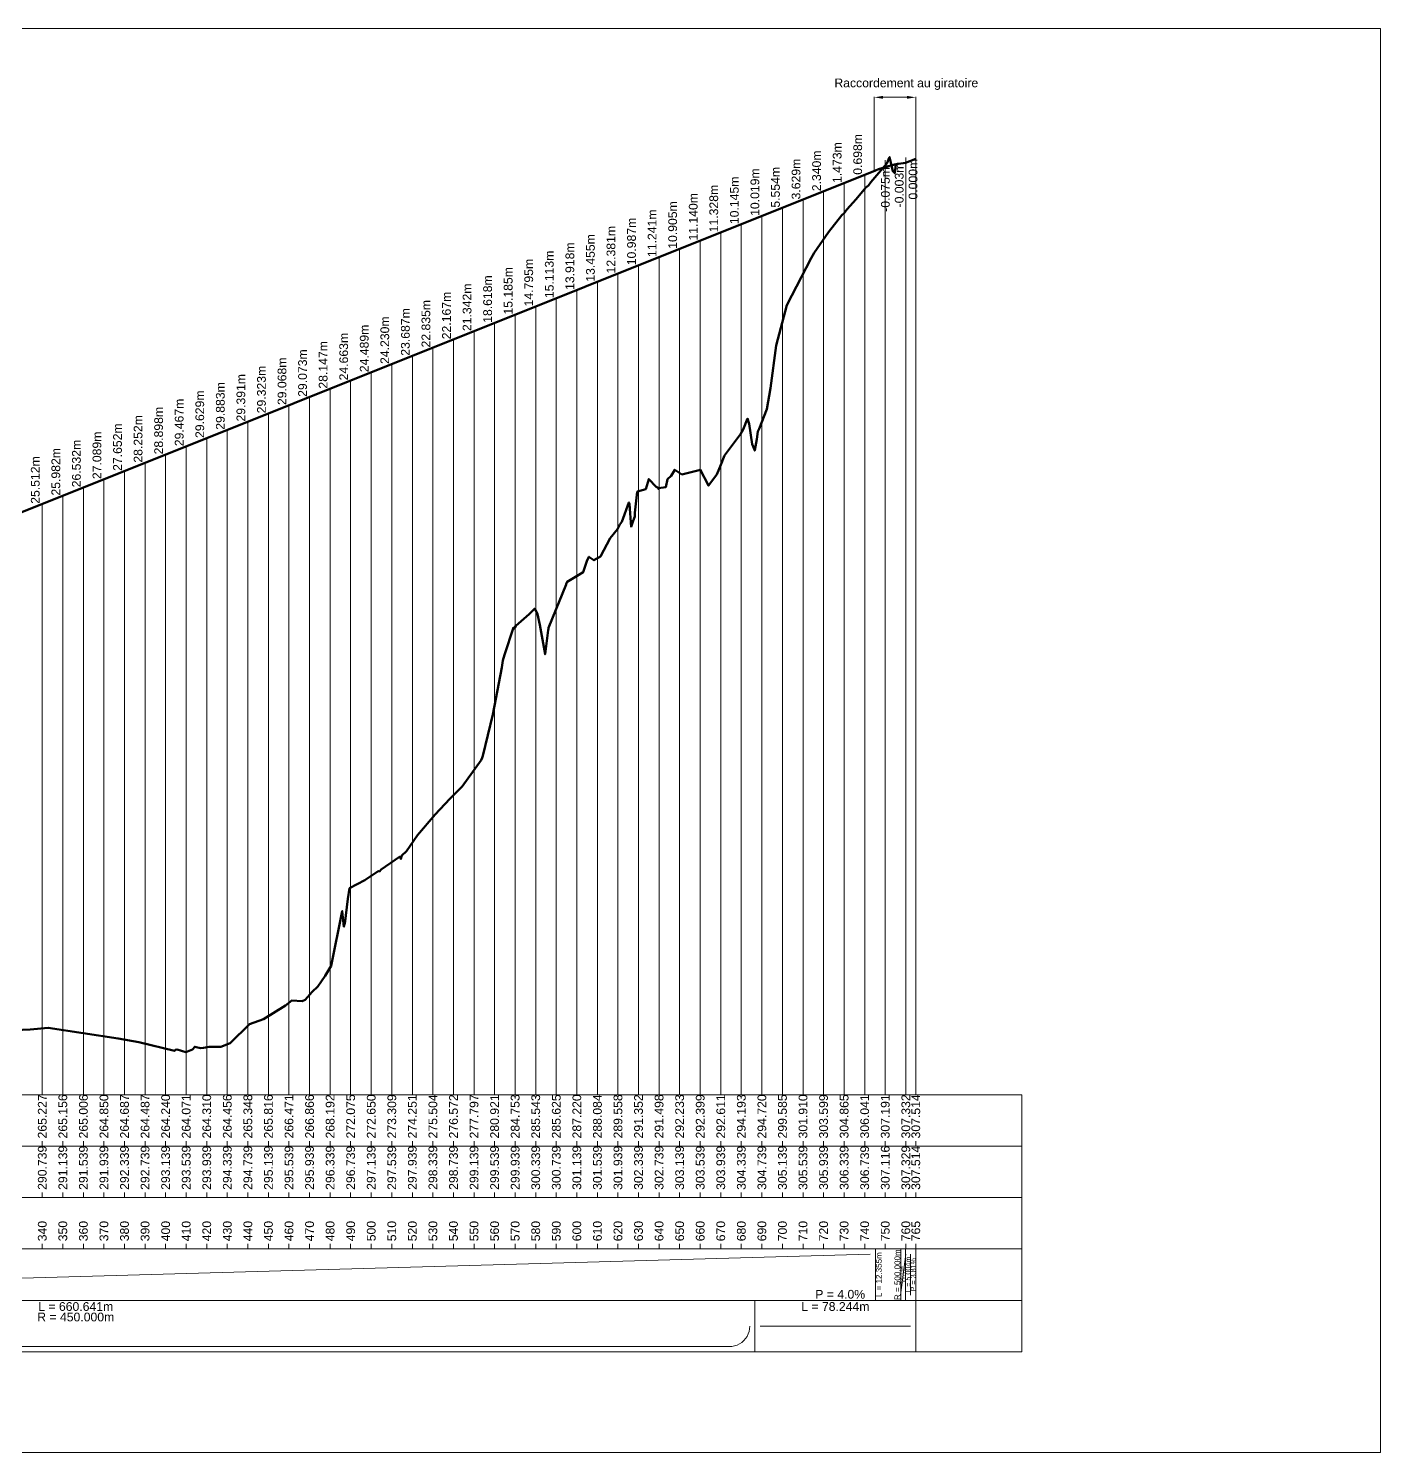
# Model space of a CAD drawing. Extents: x -1791 to 2983, y -138 to 554.
# Drawn here: x -1174 to -516, y -138 to 554 of the extents above; entities that cross this region are included whole.
import ezdxf
from ezdxf.enums import TextEntityAlignment as Align

# ---------------------------------------------------------------- set-up
doc = ezdxf.new("R2010")
doc.units = 0
doc.header["$PDSIZE"] = -0.00032
doc.layers.get('0').update_dxf_attribs({"lineweight": 0})
for name, color, linetype, lineweight in [('Route - Route de la corniche 1 - PL - Cotation', 7, 'Continuous', 0), ('Route - Route de la corniche 1 - PL - Projet Linéaire', 7, 'Continuous', 0), ('Route - Route de la corniche 1 - PL - Terrain', 3, 'Continuous', 0)]:
    doc.layers.add(name, color=color, linetype=linetype, lineweight=lineweight)
doc.styles.add('CoteTitre', font='arial.ttf', dxfattribs={"height": 0.0017})
doc.styles.add('CoteTitreA', font='arial.ttf', dxfattribs={"height": 0.0017})
doc.styles.add('CoteVert', font='arial.ttf', dxfattribs={"height": 0.0017})
doc.styles.add('CoteVertA', font='arial.ttf', dxfattribs={"height": 0.0017})
doc.styles.add('CoteVertB', font='arial.ttf', dxfattribs={"height": 0.0017})
doc.styles.get("Standard").update_dxf_attribs({"font": 'arial.ttf'})
doc.dimstyles.get("Standard").update_dxf_attribs({"dimtxt": 0.18, "dimasz": 0.18, "dimexe": 0.18, "dimexo": 0.0625, "dimgap": 0.09, "dimtad": 0, "dimtih": 1, "dimtoh": 1, "dimdec": 4, "dimzin": 0, "dimdsep": 46, "dimtxsty": 'Standard', "dimcen": 0.09, "dimadec": 0, "dimazin": 0, "dimtfac": 1, "dimtdec": 4, "dimtofl": 0, "dimtmove": 0, "dimatfit": 3, "dimfxl": 1, "dimtolj": 1, "dimtzin": 0, "dimarcsym": 0})

# ---------------------------------------------------------------- blocks, each defined once
blk = doc.blocks.new('*D4')
at = {"transparency": 16777216}
for p, q in [((-762.21, 484.86), (-762.21, 520.76)), ((-757.96, 520.58), (-746.29, 520.58)), ((-742.04, 490.75), (-742.04, 520.76))]:
    blk.add_line(p, q, dxfattribs=at)
for points in [[(-757.96, 521.29), (-757.96, 519.87), (-762.21, 520.58)], [(-746.29, 521.29), (-746.29, 519.87), (-742.04, 520.58)]]:
    blk.add_solid(points, dxfattribs=at)
at = {"layer": 'Defpoints', "color": 0, "transparency": 16777216}
for p in [(-742.04, 520.58), (-762.21, 484.8), (-742.04, 490.68)]:
    blk.add_point(p, dxfattribs=at)
at = {"transparency": 16777216, "insert": (-746.65, 526.95), "char_height": 4.25, "attachment_point": 5}
blk.add_mtext('\\A1;Raccordement au giratoire', dxfattribs=at)

msp = doc.modelspace()

# ---------------------------------------------------------------- linework, layer by layer
msp.add_lwpolyline([(-1791.00439, 554.05997), (-516.00439, 554.05997), (-516.00439, -138.44003), (-1791.00439, -138.44003)], close=True)
at = {"layer": 'Route - Route de la corniche 1 - PL - Cotation', "color": 7, "linetype": 'Continuous'}
for p, q in [((-742.03783, 35.53878), (-742.03783, 493.18262)), ((-756.89052, 35.53878), (-756.89052, 489.94948)), ((-746.89052, 35.53878), (-746.89052, 491.35734)), ((-776.89052, 35.53878), (-776.89052, 478.92523)), ((-766.89052, 35.53878), (-766.89052, 482.92523)), ((-796.89052, 35.53878), (-796.89052, 470.92523)), ((-786.89052, 35.53878), (-786.89052, 474.92523)), ((-806.89052, 35.53878), (-806.89052, 466.92523)), ((-826.89052, 35.53878), (-826.89052, 458.92523)), ((-816.89052, 35.53878), (-816.89052, 462.92523)), ((-846.89052, 35.53878), (-846.89052, 450.92523)), ((-836.89052, 35.53878), (-836.89052, 454.92523)), ((-856.89052, 35.53878), (-856.89052, 446.92523)), ((-876.89052, 35.53878), (-876.89052, 438.92523)), ((-866.89052, 35.53878), (-866.89052, 442.92523)), ((-896.89052, 35.53878), (-896.89052, 430.92523)), ((-886.89052, 35.53878), (-886.89052, 434.92523)), ((-916.89052, 35.53878), (-916.89052, 422.92523)), ((-906.89052, 35.53878), (-906.89052, 426.92523)), ((-926.89052, 35.53878), (-926.89052, 418.92523)), ((-946.89052, 35.53878), (-946.89052, 410.92523)), ((-936.89052, 35.53878), (-936.89052, 414.92523)), ((-966.89052, 35.53878), (-966.89052, 402.92523)), ((-956.89052, 35.53878), (-956.89052, 406.92523)), ((-986.89052, 35.53878), (-986.89052, 394.92523)), ((-976.89052, 35.53878), (-976.89052, 398.92523)), ((-996.89052, 35.53878), (-996.89052, 390.92523)), ((-1016.89052, 35.53878), (-1016.89052, 382.92523)), ((-1006.89052, 35.53878), (-1006.89052, 386.92523)), ((-1036.89052, 35.53878), (-1036.89052, 374.92523)), ((-1026.89052, 35.53878), (-1026.89052, 378.92523)), ((-1046.89052, 35.53878), (-1046.89052, 370.92523)), ((-1066.89052, 35.53878), (-1066.89052, 362.92523)), ((-1056.89052, 35.53878), (-1056.89052, 366.92523)), ((-1086.89052, 35.53878), (-1086.89052, 354.92523)), ((-1076.89052, 35.53878), (-1076.89052, 358.92523)), ((-1106.89052, 35.53878), (-1106.89052, 346.92523)), ((-1096.89052, 35.53878), (-1096.89052, 350.92523)), ((-1116.89052, 35.53878), (-1116.89052, 342.92523)), ((-1136.89052, 35.53878), (-1136.89052, 334.92523)), ((-1126.89052, 35.53878), (-1126.89052, 338.92523)), ((-1156.89052, 35.53878), (-1156.89052, 326.92523)), ((-1146.89052, 35.53878), (-1146.89052, 330.92523)), ((-1166.89052, 35.53878), (-1166.89052, 322.92523)), ((-690.41168, 35.53878), (-1657.07836, 35.53878)), ((-690.41168, -89.46122), (-690.41168, 35.53878)), ((-690.41168, 10.53878), (-1657.07836, 10.53878)), ((-690.41168, -14.46122), (-1657.07836, -14.46122)), ((-690.41168, -39.46122), (-1657.07836, -39.46122)), ((-1166.89052, -36.96122), (-1166.89052, -39.46122)), ((-1156.89052, -36.96122), (-1156.89052, -39.46122)), ((-1146.89052, -36.96122), (-1146.89052, -39.46122)), ((-1136.89052, -36.96122), (-1136.89052, -39.46122)), ((-1126.89052, -36.96122), (-1126.89052, -39.46122)), ((-1116.89052, -36.96122), (-1116.89052, -39.46122)), ((-1106.89052, -36.96122), (-1106.89052, -39.46122)), ((-1096.89052, -36.96122), (-1096.89052, -39.46122)), ((-1086.89052, -36.96122), (-1086.89052, -39.46122)), ((-1076.89052, -36.96122), (-1076.89052, -39.46122)), ((-1066.89052, -36.96122), (-1066.89052, -39.46122)), ((-1056.89052, -36.96122), (-1056.89052, -39.46122)), ((-1046.89052, -36.96122), (-1046.89052, -39.46122)), ((-1036.89052, -36.96122), (-1036.89052, -39.46122)), ((-1026.89052, -36.96122), (-1026.89052, -39.46122)), ((-1016.89052, -36.96122), (-1016.89052, -39.46122)), ((-1006.89052, -36.96122), (-1006.89052, -39.46122)), ((-996.89052, -36.96122), (-996.89052, -39.46122)), ((-986.89052, -36.96122), (-986.89052, -39.46122)), ((-976.89052, -36.96122), (-976.89052, -39.46122)), ((-966.89052, -36.96122), (-966.89052, -39.46122)), ((-956.89052, -36.96122), (-956.89052, -39.46122)), ((-946.89052, -36.96122), (-946.89052, -39.46122)), ((-936.89052, -36.96122), (-936.89052, -39.46122)), ((-926.89052, -36.96122), (-926.89052, -39.46122)), ((-916.89052, -36.96122), (-916.89052, -39.46122)), ((-906.89052, -36.96122), (-906.89052, -39.46122)), ((-896.89052, -36.96122), (-896.89052, -39.46122)), ((-886.89052, -36.96122), (-886.89052, -39.46122)), ((-876.89052, -36.96122), (-876.89052, -39.46122)), ((-866.89052, -36.96122), (-866.89052, -39.46122)), ((-856.89052, -36.96122), (-856.89052, -39.46122)), ((-846.89052, -36.96122), (-846.89052, -39.46122)), ((-836.89052, -36.96122), (-836.89052, -39.46122)), ((-826.89052, -36.96122), (-826.89052, -39.46122)), ((-816.89052, -36.96122), (-816.89052, -39.46122)), ((-806.89052, -36.96122), (-806.89052, -39.46122)), ((-796.89052, -36.96122), (-796.89052, -39.46122)), ((-786.89052, -36.96122), (-786.89052, -39.46122)), ((-776.89052, -36.96122), (-776.89052, -39.46122)), ((-766.89052, -36.96122), (-766.89052, -39.46122)), ((-761.66647, -39.46122), (-761.66647, -64.46122)), ((-756.89052, -36.96122), (-756.89052, -39.46122)), ((-749.31627, -39.46122), (-749.31627, -64.46122)), ((-747.03818, -39.46122), (-747.03818, -64.46122)), ((-746.89052, -36.96122), (-746.89052, -39.46122)), ((-742.03783, -36.96122), (-742.03783, -89.46122)), ((-1466.21816, -61.96122), (-764.16647, -41.96122)), ((-749.53818, -61.96122), (-746.81627, -41.96122)), ((-744.53818, -61.96122), (-744.53783, -41.96122)), ((-690.41168, -64.46122), (-1657.07836, -64.46122)), ((-820.28228, -64.46122), (-820.28228, -89.46122)), ((-824.84875, -83.04884), (-825.71121, -84.03229)), ((-824.12203, -81.96122), (-824.84875, -83.04884)), ((-823.54349, -80.78806), (-824.12203, -81.96122)), ((-823.12302, -79.54941), (-823.54349, -80.78806)), ((-822.86783, -78.26648), (-823.12302, -79.54941)), ((-822.78228, -76.96122), (-822.86783, -78.26648)), ((-744.53783, -76.96122), (-817.78228, -76.96122)), ((-690.41168, -89.46122), (-1657.07836, -89.46122)), ((-1468.42378, -86.96122), (-832.78228, -86.96122)), ((-831.47702, -86.87567), (-832.78228, -86.96122)), ((-830.19409, -86.62048), (-831.47702, -86.87567)), ((-828.95545, -86.20002), (-830.19409, -86.62048)), ((-827.78228, -85.62148), (-828.95545, -86.20002)), ((-826.69467, -84.89476), (-827.78228, -85.62148)), ((-825.71121, -84.03229), (-826.69467, -84.89476))]:
    msp.add_line(p, q, dxfattribs=at)
at = {"layer": 'Route - Route de la corniche 1 - PL - Cotation', "color": 114, "linetype": 'Continuous'}
for p, q in [((-1166.89052, 13.03878), (-1166.89052, 10.53878)), ((-1156.89052, 13.03878), (-1156.89052, 10.53878)), ((-1146.89052, 13.03878), (-1146.89052, 10.53878)), ((-1136.89052, 13.03878), (-1136.89052, 10.53878)), ((-1126.89052, 13.03878), (-1126.89052, 10.53878)), ((-1116.89052, 13.03878), (-1116.89052, 10.53878)), ((-1106.89052, 13.03878), (-1106.89052, 10.53878)), ((-1096.89052, 13.03878), (-1096.89052, 10.53878)), ((-1086.89052, 13.03878), (-1086.89052, 10.53878)), ((-1076.89052, 13.03878), (-1076.89052, 10.53878)), ((-1066.89052, 13.03878), (-1066.89052, 10.53878)), ((-1056.89052, 13.03878), (-1056.89052, 10.53878)), ((-1046.89052, 13.03878), (-1046.89052, 10.53878)), ((-1036.89052, 13.03878), (-1036.89052, 10.53878)), ((-1026.89052, 13.03878), (-1026.89052, 10.53878)), ((-1016.89052, 13.03878), (-1016.89052, 10.53878)), ((-1006.89052, 13.03878), (-1006.89052, 10.53878)), ((-996.89052, 13.03878), (-996.89052, 10.53878)), ((-986.89052, 13.03878), (-986.89052, 10.53878)), ((-976.89052, 13.03878), (-976.89052, 10.53878)), ((-966.89052, 13.03878), (-966.89052, 10.53878)), ((-956.89052, 13.03878), (-956.89052, 10.53878)), ((-946.89052, 13.03878), (-946.89052, 10.53878)), ((-936.89052, 13.03878), (-936.89052, 10.53878)), ((-926.89052, 13.03878), (-926.89052, 10.53878)), ((-916.89052, 13.03878), (-916.89052, 10.53878)), ((-906.89052, 13.03878), (-906.89052, 10.53878)), ((-896.89052, 13.03878), (-896.89052, 10.53878)), ((-886.89052, 13.03878), (-886.89052, 10.53878)), ((-876.89052, 13.03878), (-876.89052, 10.53878)), ((-866.89052, 13.03878), (-866.89052, 10.53878)), ((-856.89052, 13.03878), (-856.89052, 10.53878)), ((-846.89052, 13.03878), (-846.89052, 10.53878)), ((-836.89052, 13.03878), (-836.89052, 10.53878)), ((-826.89052, 13.03878), (-826.89052, 10.53878)), ((-816.89052, 13.03878), (-816.89052, 10.53878)), ((-806.89052, 13.03878), (-806.89052, 10.53878)), ((-796.89052, 13.03878), (-796.89052, 10.53878)), ((-786.89052, 13.03878), (-786.89052, 10.53878)), ((-776.89052, 13.03878), (-776.89052, 10.53878)), ((-766.89052, 13.03878), (-766.89052, 10.53878)), ((-756.89052, 13.03878), (-756.89052, 10.53878)), ((-746.89052, 13.03878), (-746.89052, 10.53878)), ((-742.03783, 13.03878), (-742.03783, 10.53878))]:
    msp.add_line(p, q, dxfattribs=at)
at = {"layer": 'Route - Route de la corniche 1 - PL - Cotation', "linetype": 'Continuous'}
for p, q in [((-1166.89052, -11.96122), (-1166.89052, -14.46122)), ((-1156.89052, -11.96122), (-1156.89052, -14.46122)), ((-1146.89052, -11.96122), (-1146.89052, -14.46122)), ((-1136.89052, -11.96122), (-1136.89052, -14.46122)), ((-1126.89052, -11.96122), (-1126.89052, -14.46122)), ((-1116.89052, -11.96122), (-1116.89052, -14.46122)), ((-1106.89052, -11.96122), (-1106.89052, -14.46122)), ((-1096.89052, -11.96122), (-1096.89052, -14.46122)), ((-1086.89052, -11.96122), (-1086.89052, -14.46122)), ((-1076.89052, -11.96122), (-1076.89052, -14.46122)), ((-1066.89052, -11.96122), (-1066.89052, -14.46122)), ((-1056.89052, -11.96122), (-1056.89052, -14.46122)), ((-1046.89052, -11.96122), (-1046.89052, -14.46122)), ((-1036.89052, -11.96122), (-1036.89052, -14.46122)), ((-1026.89052, -11.96122), (-1026.89052, -14.46122)), ((-1016.89052, -11.96122), (-1016.89052, -14.46122)), ((-1006.89052, -11.96122), (-1006.89052, -14.46122)), ((-996.89052, -11.96122), (-996.89052, -14.46122)), ((-986.89052, -11.96122), (-986.89052, -14.46122)), ((-976.89052, -11.96122), (-976.89052, -14.46122)), ((-966.89052, -11.96122), (-966.89052, -14.46122)), ((-956.89052, -11.96122), (-956.89052, -14.46122)), ((-946.89052, -11.96122), (-946.89052, -14.46122)), ((-936.89052, -11.96122), (-936.89052, -14.46122)), ((-926.89052, -11.96122), (-926.89052, -14.46122)), ((-916.89052, -11.96122), (-916.89052, -14.46122)), ((-906.89052, -11.96122), (-906.89052, -14.46122)), ((-896.89052, -11.96122), (-896.89052, -14.46122)), ((-886.89052, -11.96122), (-886.89052, -14.46122)), ((-876.89052, -11.96122), (-876.89052, -14.46122)), ((-866.89052, -11.96122), (-866.89052, -14.46122)), ((-856.89052, -11.96122), (-856.89052, -14.46122)), ((-846.89052, -11.96122), (-846.89052, -14.46122)), ((-836.89052, -11.96122), (-836.89052, -14.46122)), ((-826.89052, -11.96122), (-826.89052, -14.46122)), ((-816.89052, -11.96122), (-816.89052, -14.46122)), ((-806.89052, -11.96122), (-806.89052, -14.46122)), ((-796.89052, -11.96122), (-796.89052, -14.46122)), ((-786.89052, -11.96122), (-786.89052, -14.46122)), ((-776.89052, -11.96122), (-776.89052, -14.46122)), ((-766.89052, -11.96122), (-766.89052, -14.46122)), ((-756.89052, -11.96122), (-756.89052, -14.46122)), ((-746.89052, -11.96122), (-746.89052, -14.46122)), ((-742.03783, -11.96122), (-742.03783, -14.46122))]:
    msp.add_line(p, q, dxfattribs=at)
at = {"layer": 'Route - Route de la corniche 1 - PL - Projet Linéaire', "color": 1, "linetype": 'Continuous', "lineweight": 53, "flags": 128}
msp.add_lwpolyline([(-1468.71815, 202.19417), (-761.66647, 485.01485)], dxfattribs=at)
at = {"layer": 'Route - Route de la corniche 1 - PL - Projet Linéaire', "color": 1, "linetype": 'Continuous', "lineweight": 53}
msp.add_lwpolyline([(-749.31627, 488.42726), (-747.03817, 488.77512), (-742.03783, 490.68262)], dxfattribs=at)
msp.add_ellipse((-741.68245, -4510.98995), major_axis=(0, -5000), ratio=0.099999996, start_param=3.156860892, end_param=3.181571344, dxfattribs=at)
at = {"layer": 'Route - Route de la corniche 1 - PL - Terrain', "color": 114, "linetype": 'Continuous', "lineweight": 53, "flags": 128}
for points in [[(-1026.43765, 98.24853), (-1020.98145, 124.87739), (-1020.16406, 117.20503), (-1019.82248, 118.94637), (-1019.68406, 118.61421), (-1018.20833, 130.85515), (-1017.42144, 136.01826), (-1010.05619, 139.92323), (-1003.50524, 144.30932), (-1002.92183, 144.14363), (-1002.11742, 145.03056), (-993.12455, 151.24713), (-992.47693, 150.20538), (-992.04863, 151.86607), (-989.71854, 153.98321), (-984.33728, 161.76024), (-975.81127, 171.82337), (-968.67691, 179.37097), (-962.73628, 185.48246), (-953.49549, 198.23093), (-952.88224, 199.41553), (-952.6662, 200.31651), (-947.71669, 220.3878), (-943.35372, 243.28455), (-942.83028, 246.78675), (-942.08434, 249.40536), (-937.719, 262.72776), (-937.54135, 261.99812), (-936.58225, 263.5846), (-930.15138, 269.26039), (-927.34679, 271.92459), (-926.04721, 269.22497), (-924.96231, 263.99549), (-922.31243, 249.74147), (-920.80686, 261.48013), (-920.75081, 262.05263), (-920.65689, 262.63981), (-912.03068, 283.65318), (-911.8615, 284.4437), (-911.65783, 285.03525), (-905.89457, 288.35017), (-903.79901, 289.66115), (-902.07379, 295.00533), (-900.98089, 297.14873), (-898.57226, 295.49112), (-895.354, 297.21046), (-890.71184, 306.12571), (-887.14429, 310.64019), (-885.91837, 312.89746), (-885.05259, 314.0963), (-881.55594, 323.61896), (-881.19461, 322.75273), (-880.54291, 311.71937), (-879.43992, 314.62234), (-878.76264, 316.72036), (-878.6038, 318.51056), (-877.48271, 328.70906), (-877.35714, 328.94923), (-873.37659, 329.9943), (-871.95083, 334.94184), (-868.24664, 331.2231), (-867.32012, 330.65845), (-867.2338, 330.16099), (-867.1012, 330.49343), (-863.61334, 330.97957), (-862.74616, 334.84817), (-860.99755, 336.51545), (-859.28951, 339.49686), (-855.82143, 337.17456), (-847.3123, 339.33586), (-846.94076, 339.62399), (-842.92202, 331.7764), (-838.83161, 337.13338), (-836.81495, 341.82708), (-835.02113, 346.38244), (-827.32873, 356.74304), (-825.93508, 359.06544), (-823.80689, 364.33237), (-823.06065, 361.7525), (-821.6086, 351.98056), (-820.33273, 348.80342), (-820.28228, 349.07452), (-819.2941, 354.40431), (-818.93527, 358.06211), (-818.15926, 359.40859), (-814.50774, 368.98038), (-812.7684, 379.21646), (-809.9537, 399.88778), (-804.69197, 419.49654), (-792.9373, 442.30919), (-791.37971, 445.01053), (-784.43695, 455.08659), (-778.03752, 463.24164), (-776.85308, 464.22316), (-775.6057, 466.05518), (-770.98929, 471.00144), (-766.30192, 476.6596), (-765.02116, 477.6655), (-763.8461, 479.28857), (-756.10239, 488.37778), (-754.75946, 491.53017), (-753.26998, 484.65887), (-752.27602, 483.6431), (-751.66311, 488.01404), (-751.59436, 488.07941), (-747.03817, 488.77512), (-742.03783, 490.68262)], [(-1184.13451, 66.79908), (-1172.71954, 67.29127), (-1163.98316, 68.1273), (-1129.91339, 62.90562), (-1119.92529, 61.12846), (-1102.57838, 56.8451), (-1102.09785, 57.31449), (-1101.22591, 57.48517), (-1097.09535, 56.17202), (-1093.81659, 57.48565), (-1092.70511, 58.9212), (-1089.96099, 58.18739), (-1088.53412, 58.291), (-1085.68038, 58.80169), (-1079.97289, 58.89815), (-1075.47999, 60.65068), (-1066.1038, 69.79018), (-1059.33838, 72.21569), (-1048.58172, 78.9102), (-1045.53783, 81.32191), (-1040.47617, 81.1276), (-1039.07596, 81.77174), (-1035.67561, 85.54946), (-1032.88613, 88.20571), (-1029.22145, 93.3953), (-1026.43765, 98.24853)]]:
    msp.add_lwpolyline(points, dxfattribs=at)

# ---------------------------------------------------------------- texts
at = {"layer": 'Route - Route de la corniche 1 - PL - Cotation', "color": 7, "style": 'CoteVertB'}
for s, p in [('0.698m', (-766.89052, 482.92523)), ('2.340m', (-786.89052, 474.92523)), ('1.473m', (-776.89052, 478.92523)), ('10.019m', (-816.89052, 462.92523)), ('5.554m', (-806.89052, 466.92523)), ('3.629m', (-796.89052, 470.92523)), ('10.145m', (-826.89052, 458.92523)), ('11.140m', (-846.89052, 450.92523)), ('11.328m', (-836.89052, 454.92523)), ('11.241m', (-866.89052, 442.92523)), ('10.905m', (-856.89052, 446.92523)), ('12.381m', (-886.89052, 434.92523)), ('10.987m', (-876.89052, 438.92523)), ('13.455m', (-896.89052, 430.92523)), ('15.113m', (-916.89052, 422.92523)), ('13.918m', (-906.89052, 426.92523)), ('15.185m', (-936.89052, 414.92523)), ('14.795m', (-926.89052, 418.92523)), ('21.342m', (-956.89052, 406.92523)), ('18.618m', (-946.89052, 410.92523)), ('22.167m', (-966.89052, 402.92523)), ('23.687m', (-986.89052, 394.92523)), ('22.835m', (-976.89052, 398.92523)), ('24.489m', (-1006.89052, 386.92523)), ('24.230m', (-996.89052, 390.92523)), ('24.663m', (-1016.89052, 382.92523)), ('29.073m', (-1036.89052, 374.92523)), ('28.147m', (-1026.89052, 378.92523)), ('29.323m', (-1056.89052, 366.92523)), ('29.068m', (-1046.89052, 370.92523)), ('29.883m', (-1076.89052, 358.92523)), ('29.391m', (-1066.89052, 362.92523)), ('29.629m', (-1086.89052, 354.92523)), ('28.898m', (-1106.89052, 346.92523)), ('29.467m', (-1096.89052, 350.92523)), ('27.652m', (-1126.89052, 338.92523)), ('28.252m', (-1116.89052, 342.92523)), ('26.532m', (-1146.89052, 330.92523)), ('27.089m', (-1136.89052, 334.92523)), ('25.982m', (-1156.89052, 326.92523)), ('25.512m', (-1166.89052, 322.92523))]:
    msp.add_text(s, height=4.25, rotation=90, dxfattribs=at).set_placement(p, align=Align.BOTTOM_LEFT)
for s, p in [('-0.075m', (-753.43218, 486.69667)), ('-0.003m', (-746.70301, 488.83145)), ('0.000m', (-739.97385, 490.68262))]:
    msp.add_text(s, height=4.25, rotation=90, dxfattribs=at).set_placement(p, align=Align.BOTTOM_RIGHT)
at = {"layer": 'Route - Route de la corniche 1 - PL - Cotation', "color": 114, "style": 'CoteVert'}
for s, p in [('265.227', (-1166.89052, 14.28878)), ('265.156', (-1156.89052, 14.28878)), ('265.006', (-1146.89052, 14.28878)), ('264.850', (-1136.89052, 14.28878)), ('264.687', (-1126.89052, 14.28878)), ('264.487', (-1116.89052, 14.28878)), ('264.240', (-1106.89052, 14.28878)), ('264.071', (-1096.89052, 14.28878)), ('264.310', (-1086.89052, 14.28878)), ('264.456', (-1076.89052, 14.28878)), ('265.348', (-1066.89052, 14.28878)), ('265.816', (-1056.89052, 14.28878)), ('266.471', (-1046.89052, 14.28878)), ('266.866', (-1036.89052, 14.28878)), ('268.192', (-1026.89052, 14.28878)), ('272.075', (-1016.89052, 14.28878)), ('272.650', (-1006.89052, 14.28878)), ('273.309', (-996.89052, 14.28878)), ('274.251', (-986.89052, 14.28878)), ('275.504', (-976.89052, 14.28878)), ('276.572', (-966.89052, 14.28878)), ('277.797', (-956.89052, 14.28878)), ('280.921', (-946.89052, 14.28878)), ('284.753', (-936.89052, 14.28878)), ('285.543', (-926.89052, 14.28878)), ('285.625', (-916.89052, 14.28878)), ('287.220', (-906.89052, 14.28878)), ('288.084', (-896.89052, 14.28878)), ('289.558', (-886.89052, 14.28878)), ('291.352', (-876.89052, 14.28878)), ('291.498', (-866.89052, 14.28878)), ('292.233', (-856.89052, 14.28878)), ('292.399', (-846.89052, 14.28878)), ('292.611', (-836.89052, 14.28878)), ('294.193', (-826.89052, 14.28878)), ('294.720', (-816.89052, 14.28878)), ('299.585', (-806.89052, 14.28878)), ('301.910', (-796.89052, 14.28878)), ('303.599', (-786.89052, 14.28878)), ('304.865', (-776.89052, 14.28878)), ('306.041', (-766.89052, 14.28878)), ('307.191', (-756.89052, 14.28878)), ('307.332', (-746.89052, 14.28878)), ('307.514', (-742.03783, 14.28878))]:
    msp.add_text(s, height=4.25, rotation=90, dxfattribs=at).set_placement(p, align=Align.MIDDLE_LEFT)
at = {"layer": 'Route - Route de la corniche 1 - PL - Cotation', "style": 'CoteVertA'}
for s, p in [('290.739', (-1166.89052, -10.71122)), ('291.139', (-1156.89052, -10.71122)), ('291.539', (-1146.89052, -10.71122)), ('291.939', (-1136.89052, -10.71122)), ('292.339', (-1126.89052, -10.71122)), ('292.739', (-1116.89052, -10.71122)), ('293.139', (-1106.89052, -10.71122)), ('293.539', (-1096.89052, -10.71122)), ('293.939', (-1086.89052, -10.71122)), ('294.339', (-1076.89052, -10.71122)), ('294.739', (-1066.89052, -10.71122)), ('295.139', (-1056.89052, -10.71122)), ('295.539', (-1046.89052, -10.71122)), ('295.939', (-1036.89052, -10.71122)), ('296.339', (-1026.89052, -10.71122)), ('296.739', (-1016.89052, -10.71122)), ('297.139', (-1006.89052, -10.71122)), ('297.539', (-996.89052, -10.71122)), ('297.939', (-986.89052, -10.71122)), ('298.339', (-976.89052, -10.71122)), ('298.739', (-966.89052, -10.71122)), ('299.139', (-956.89052, -10.71122)), ('299.539', (-946.89052, -10.71122)), ('299.939', (-936.89052, -10.71122)), ('300.339', (-926.89052, -10.71122)), ('300.739', (-916.89052, -10.71122)), ('301.139', (-906.89052, -10.71122)), ('301.539', (-896.89052, -10.71122)), ('301.939', (-886.89052, -10.71122)), ('302.339', (-876.89052, -10.71122)), ('302.739', (-866.89052, -10.71122)), ('303.139', (-856.89052, -10.71122)), ('303.539', (-846.89052, -10.71122)), ('303.939', (-836.89052, -10.71122)), ('304.339', (-826.89052, -10.71122)), ('304.739', (-816.89052, -10.71122)), ('305.139', (-806.89052, -10.71122)), ('305.539', (-796.89052, -10.71122)), ('305.939', (-786.89052, -10.71122)), ('306.339', (-776.89052, -10.71122)), ('306.739', (-766.89052, -10.71122)), ('307.116', (-756.89052, -10.71122)), ('307.329', (-746.89052, -10.71122)), ('307.514', (-742.03783, -10.71122))]:
    msp.add_text(s, height=4.25, rotation=90, dxfattribs=at).set_placement(p, align=Align.MIDDLE_LEFT)
at = {"layer": 'Route - Route de la corniche 1 - PL - Cotation', "color": 7, "style": 'CoteVertA'}
for s, p in [('340', (-1166.89052, -35.71122)), ('350', (-1156.89052, -35.71122)), ('360', (-1146.89052, -35.71122)), ('370', (-1136.89052, -35.71122)), ('380', (-1126.89052, -35.71122)), ('390', (-1116.89052, -35.71122)), ('400', (-1106.89052, -35.71122)), ('410', (-1096.89052, -35.71122)), ('420', (-1086.89052, -35.71122)), ('430', (-1076.89052, -35.71122)), ('440', (-1066.89052, -35.71122)), ('450', (-1056.89052, -35.71122)), ('460', (-1046.89052, -35.71122)), ('470', (-1036.89052, -35.71122)), ('480', (-1026.89052, -35.71122)), ('490', (-1016.89052, -35.71122)), ('500', (-1006.89052, -35.71122)), ('510', (-996.89052, -35.71122)), ('520', (-986.89052, -35.71122)), ('530', (-976.89052, -35.71122)), ('540', (-966.89052, -35.71122)), ('550', (-956.89052, -35.71122)), ('560', (-946.89052, -35.71122)), ('570', (-936.89052, -35.71122)), ('580', (-926.89052, -35.71122)), ('590', (-916.89052, -35.71122)), ('600', (-906.89052, -35.71122)), ('610', (-896.89052, -35.71122)), ('620', (-886.89052, -35.71122)), ('630', (-876.89052, -35.71122)), ('640', (-866.89052, -35.71122)), ('650', (-856.89052, -35.71122)), ('660', (-846.89052, -35.71122)), ('670', (-836.89052, -35.71122)), ('680', (-826.89052, -35.71122)), ('690', (-816.89052, -35.71122)), ('700', (-806.89052, -35.71122)), ('710', (-796.89052, -35.71122)), ('720', (-786.89052, -35.71122)), ('730', (-776.89052, -35.71122)), ('740', (-766.89052, -35.71122)), ('750', (-756.89052, -35.71122)), ('760', (-746.89052, -35.71122)), ('765', (-742.03783, -35.71122))]:
    msp.add_text(s, height=4.25, rotation=90, dxfattribs=at).set_placement(p, align=Align.MIDDLE_LEFT)
at = {"layer": 'Route - Route de la corniche 1 - PL - Cotation', "color": 7, "style": 'CoteTitre'}
for s, height, p in [('L = 12.355m', 2.796115, (-761.38686, -51.96122)), ('L = 2.278m', 1.139047, (-749.31627, -51.96122)), ('L = 5.004m', 2.50017, (-747.03818, -51.96122))]:
    msp.add_text(s, height=height, rotation=90, dxfattribs=at).set_placement(p, align=Align.TOP_CENTER)
for s, height, p in [('R = 500.000m', 2.796115, (-749.59588, -51.96122)), ('P = 1.53%', 1.139047, (-747.03818, -51.96122)), ('P = 3.81%', 2.50017, (-742.03783, -51.96122))]:
    msp.add_text(s, height=height, rotation=90, dxfattribs=at).set_placement(p, align=Align.CENTER)
msp.add_text('P = 4.0%', height=4.25, dxfattribs=at).set_placement((-766.66647, -63.61122), align=Align.RIGHT)
at = {"layer": 'Route - Route de la corniche 1 - PL - Cotation', "color": 7, "style": 'CoteTitreA'}
for s, p in [('L = 660.641m', (-1150.60303, -65.31122)), ('L = 78.244m', (-781.16006, -65.31122)), ('R = 450.000m', (-1150.60303, -70.41122))]:
    msp.add_text(s, height=4.25, dxfattribs=at).set_placement(p, align=Align.TOP_CENTER)

# ---------------------------------------------------------------- dimensions: what is measured, and where the dimension line sits
dim = msp.add_linear_dim(base=(-742.03783, 520.57983), p1=(-762.21187, 484.79669), p2=(-742.03783, 490.68262), text='Raccordement au giratoire', dimstyle='Standard', override={"dimtxt": 4.25, "dimasz": 4.25, "dimclrd": 256, "dimclre": 256, "dimclrt": 256, "dimtmove": 2, "dimlwd": 65535, "dimlwe": 65535})
dim.commit()
dim.dimension.update_dxf_attribs({"geometry": '*D4', "text_midpoint": (-746.64533, 526.95243), "dimtype": 160})

doc.saveas('drawing.dxf')
